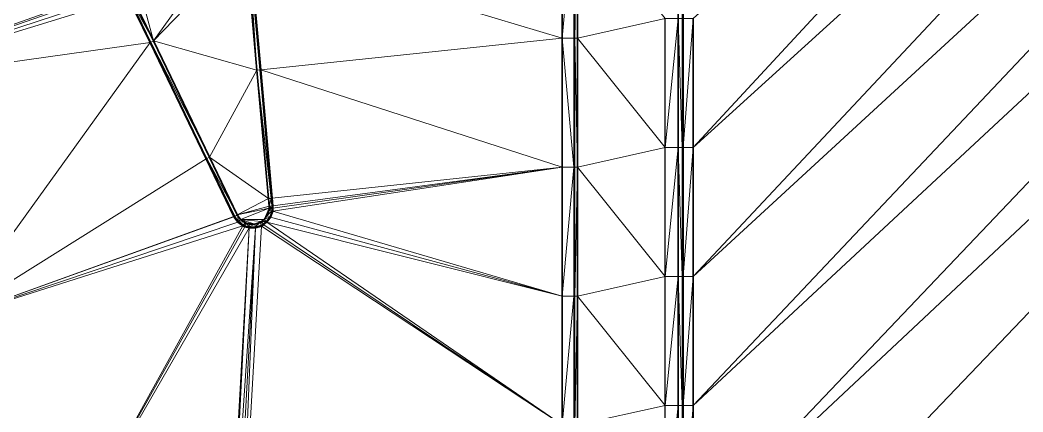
# Model space of a CAD drawing. Header units: metres. Extents: x 246428 to 246884, y 7418966 to 7419490.
# Drawn here: x 246596.78 to 246635.7, y 7419328.41 to 7419343.61 of the extents above; entities that cross this region are included whole.
import ezdxf

# ---------------------------------------------------------------- set-up
doc = ezdxf.new("R2010")
doc.units = ezdxf.units.M
doc.linetypes.add('blank name', pattern=[0])
doc.linetypes.add('HIDDEN', pattern=[9.525, 6.35, -3.175])
doc.layers.add('_12D_UNMAPPED', color=7, linetype='Continuous')
doc.layers.add('BATTER', color=250, linetype='HIDDEN', lineweight=25)
doc.layers.add('MISC_PATHS', color=7, linetype='Continuous', lineweight=35)
for name, color, linetype, lineweight, true_color in [('KERB_BACK', 7, 'Continuous', 35, 0x5fd2ff), ('KERB_LINE', 7, 'Continuous', 18, 0xb9b9b9), ('KERB_LIP', 7, 'Continuous', 35, 0x5fd2ff), ('KERB_TOP', 7, 'Continuous', 18, 0xb9b9b9)]:
    doc.layers.add(name, color=color, linetype=linetype, lineweight=lineweight, true_color=true_color)

msp = doc.modelspace()

# ---------------------------------------------------------------- linework, layer by layer
at = {"layer": '_12D_UNMAPPED', "color": 3, "linetype": 'blank name', "lineweight": 0}
for points in [[(246622.898, 7419323.666, 34.037), (246664.359, 7419367.205, 34.638), (246669.359, 7419367.205, 34.673)], [(246715.767, 7419328.055, 34.725), (246622.898, 7419318.666, 34.002), (246669.359, 7419367.205, 34.673)], [(246659.359, 7419367.205, 34.603), (246622.898, 7419333.666, 34.108), (246654.359, 7419367.205, 34.567)], [(246622.898, 7419333.666, 34.108), (246622.898, 7419338.666, 34.143), (246654.359, 7419367.205, 34.567)], [(246622.898, 7419323.666, 34.037), (246622.898, 7419328.666, 34.072), (246664.359, 7419367.205, 34.638)], [(246622.898, 7419318.666, 34.002), (246622.898, 7419323.666, 34.037), (246669.359, 7419367.205, 34.673)], [(246659.359, 7419367.205, 34.603), (246622.898, 7419328.666, 34.072), (246622.898, 7419333.666, 34.108)], [(246622.898, 7419338.666, 34.143), (246622.898, 7419343.666, 34.178), (246649.359, 7419367.205, 34.532)], [(246622.898, 7419328.666, 34.072), (246659.359, 7419367.205, 34.603), (246664.359, 7419367.205, 34.638)], [(246622.898, 7419338.666, 34.143), (246649.359, 7419367.205, 34.532), (246654.359, 7419367.205, 34.567)], [(246589.758, 7419341.042, 32.779), (246585.415, 7419350.05, 32.631), (246600.981, 7419345.034, 33.084)], [(246605.684, 7419346.533, 33.215), (246617.815, 7419347.908, 33.556), (246617.815, 7419342.908, 33.569)], [(246617.815, 7419342.908, 33.569), (246617.815, 7419347.908, 33.556), (246618.265, 7419347.908, 33.57)], [(246617.815, 7419342.908, 33.569), (246618.265, 7419347.908, 33.57), (246618.265, 7419342.908, 33.583)], [(246618.265, 7419342.908, 33.583), (246618.265, 7419347.908, 33.57), (246618.305, 7419342.908, 33.733)], [(246618.265, 7419347.908, 33.57), (246618.305, 7419347.908, 33.72), (246618.305, 7419342.908, 33.733)], [(246618.305, 7419342.908, 33.733), (246618.305, 7419347.908, 33.72), (246618.415, 7419347.908, 33.72)], [(246618.305, 7419342.908, 33.733), (246618.415, 7419347.908, 33.72), (246618.415, 7419342.908, 33.733)], [(246618.415, 7419347.908, 33.72), (246621.817, 7419343.666, 34.323), (246618.415, 7419342.908, 33.733)], [(246601.317, 7419345.161, 33.243), (246604.891, 7419346.885, 33.34), (246601.957, 7419342.798, 33.266)], [(246604.891, 7419346.885, 33.34), (246605.534, 7419346.519, 33.365), (246601.957, 7419342.798, 33.266)], [(246605.534, 7419346.519, 33.365), (246605.969, 7419341.665, 33.391), (246601.957, 7419342.798, 33.266)], [(246605.644, 7419346.529, 33.365), (246605.969, 7419341.665, 33.391), (246605.534, 7419346.519, 33.365)], [(246605.684, 7419346.533, 33.215), (246606.079, 7419341.675, 33.391), (246605.644, 7419346.529, 33.365)], [(246606.079, 7419341.675, 33.391), (246605.969, 7419341.665, 33.391), (246605.644, 7419346.529, 33.365)], [(246606.118, 7419341.679, 33.241), (246605.684, 7419346.533, 33.215), (246617.815, 7419342.908, 33.569)], [(246606.118, 7419341.679, 33.241), (246606.079, 7419341.675, 33.391), (246605.684, 7419346.533, 33.215)], [(246601.317, 7419345.161, 33.243), (246601.957, 7419342.798, 33.266), (246601.107, 7419344.56, 33.237)], [(246600.935, 7419344.919, 33.084), (246589.758, 7419341.042, 32.779), (246600.981, 7419345.034, 33.084)], [(246600.914, 7419344.704, 33.086), (246589.758, 7419341.042, 32.779), (246600.935, 7419344.919, 33.084)], [(246600.972, 7419344.495, 33.087), (246589.758, 7419341.042, 32.779), (246600.914, 7419344.704, 33.086)], [(246601.821, 7419342.733, 33.116), (246589.758, 7419341.042, 32.779), (246600.972, 7419344.495, 33.087)], [(246600.972, 7419344.495, 33.087), (246589.758, 7419341.042, 32.779), (246600.972, 7419344.495, 33.087)], [(246601.858, 7419342.75, 33.266), (246600.972, 7419344.495, 33.087), (246601.008, 7419344.513, 33.237)], [(246601.821, 7419342.733, 33.116), (246600.972, 7419344.495, 33.087), (246601.858, 7419342.75, 33.266)], [(246601.957, 7419342.798, 33.266), (246601.008, 7419344.513, 33.237), (246601.107, 7419344.56, 33.237)], [(246601.858, 7419342.75, 33.266), (246601.008, 7419344.513, 33.237), (246601.957, 7419342.798, 33.266)], [(246621.817, 7419343.666, 34.323), (246621.817, 7419338.666, 34.288), (246618.415, 7419342.908, 33.733)], [(246622.317, 7419338.666, 34.293), (246621.817, 7419338.666, 34.288), (246622.317, 7419343.666, 34.328)], [(246622.317, 7419343.666, 34.328), (246621.817, 7419338.666, 34.288), (246621.817, 7419343.666, 34.323)], [(246622.477, 7419338.666, 34.293), (246622.317, 7419338.666, 34.293), (246622.317, 7419343.666, 34.328)], [(246622.477, 7419343.666, 34.328), (246622.477, 7419338.666, 34.293), (246622.317, 7419343.666, 34.328)], [(246622.517, 7419338.666, 34.143), (246622.477, 7419338.666, 34.293), (246622.517, 7419343.666, 34.178)], [(246622.517, 7419343.666, 34.178), (246622.477, 7419338.666, 34.293), (246622.477, 7419343.666, 34.328)], [(246622.898, 7419343.666, 34.178), (246622.898, 7419338.666, 34.143), (246622.517, 7419338.666, 34.143)], [(246622.898, 7419343.666, 34.178), (246622.517, 7419338.666, 34.143), (246622.517, 7419343.666, 34.178)], [(246594.102, 7419332.035, 32.926), (246589.758, 7419341.042, 32.779), (246601.821, 7419342.733, 33.116)], [(246603.993, 7419338.229, 33.19), (246594.102, 7419332.035, 32.926), (246601.821, 7419342.733, 33.116)], [(246604.029, 7419338.247, 33.34), (246601.821, 7419342.733, 33.116), (246601.858, 7419342.75, 33.266)], [(246604.029, 7419338.247, 33.34), (246603.993, 7419338.229, 33.19), (246601.821, 7419342.733, 33.116)], [(246604.128, 7419338.295, 33.34), (246601.858, 7419342.75, 33.266), (246601.957, 7419342.798, 33.266)], [(246604.128, 7419338.295, 33.34), (246604.029, 7419338.247, 33.34), (246601.858, 7419342.75, 33.266)], [(246605.969, 7419341.665, 33.391), (246604.128, 7419338.295, 33.34), (246601.957, 7419342.798, 33.266)], [(246617.815, 7419337.908, 33.583), (246606.118, 7419341.679, 33.241), (246617.815, 7419342.908, 33.569)], [(246618.265, 7419337.908, 33.597), (246617.815, 7419337.908, 33.583), (246617.815, 7419342.908, 33.569)], [(246618.265, 7419337.908, 33.597), (246617.815, 7419342.908, 33.569), (246618.265, 7419342.908, 33.583)], [(246618.265, 7419337.908, 33.597), (246618.265, 7419342.908, 33.583), (246618.305, 7419342.908, 33.733)], [(246618.305, 7419337.908, 33.747), (246618.265, 7419337.908, 33.597), (246618.305, 7419342.908, 33.733)], [(246618.415, 7419337.908, 33.747), (246618.305, 7419337.908, 33.747), (246618.305, 7419342.908, 33.733)], [(246618.415, 7419337.908, 33.747), (246618.305, 7419342.908, 33.733), (246618.415, 7419342.908, 33.733)], [(246621.817, 7419338.666, 34.288), (246618.415, 7419337.908, 33.747), (246618.415, 7419342.908, 33.733)], [(246605.969, 7419341.665, 33.391), (246606.415, 7419336.685, 33.417), (246604.128, 7419338.295, 33.34)], [(246605.969, 7419341.665, 33.391), (246606.079, 7419341.675, 33.391), (246606.524, 7419336.695, 33.417)], [(246605.969, 7419341.665, 33.391), (246606.524, 7419336.695, 33.417), (246606.415, 7419336.685, 33.417)], [(246606.079, 7419341.675, 33.391), (246606.118, 7419341.679, 33.241), (246606.564, 7419336.699, 33.267)], [(246606.079, 7419341.675, 33.391), (246606.564, 7419336.699, 33.267), (246606.524, 7419336.695, 33.417)], [(246606.564, 7419336.699, 33.267), (246606.118, 7419341.679, 33.241), (246617.815, 7419337.908, 33.583)], [(246621.817, 7419338.666, 34.288), (246621.817, 7419333.666, 34.253), (246618.415, 7419337.908, 33.747)], [(246622.317, 7419338.666, 34.293), (246621.817, 7419333.666, 34.253), (246621.817, 7419338.666, 34.288)], [(246622.317, 7419338.666, 34.293), (246622.317, 7419333.666, 34.258), (246621.817, 7419333.666, 34.253)], [(246622.477, 7419338.666, 34.293), (246622.477, 7419333.666, 34.258), (246622.317, 7419338.666, 34.293)], [(246622.477, 7419333.666, 34.258), (246622.317, 7419333.666, 34.258), (246622.317, 7419338.666, 34.293)], [(246622.517, 7419338.666, 34.143), (246622.477, 7419333.666, 34.258), (246622.477, 7419338.666, 34.293)], [(246622.517, 7419338.666, 34.143), (246622.517, 7419333.666, 34.108), (246622.477, 7419333.666, 34.258)], [(246622.898, 7419338.666, 34.143), (246622.517, 7419333.666, 34.108), (246622.517, 7419338.666, 34.143)], [(246622.898, 7419338.666, 34.143), (246622.898, 7419333.666, 34.108), (246622.517, 7419333.666, 34.108)], [(246605.073, 7419335.991, 33.227), (246594.102, 7419332.035, 32.926), (246603.993, 7419338.229, 33.19)], [(246605.109, 7419336.008, 33.377), (246603.993, 7419338.229, 33.19), (246604.029, 7419338.247, 33.34)], [(246605.073, 7419335.991, 33.227), (246603.993, 7419338.229, 33.19), (246605.109, 7419336.008, 33.377)], [(246605.208, 7419336.056, 33.377), (246604.029, 7419338.247, 33.34), (246604.128, 7419338.295, 33.34)], [(246605.109, 7419336.008, 33.377), (246604.029, 7419338.247, 33.34), (246605.208, 7419336.056, 33.377)], [(246606.415, 7419336.685, 33.417), (246605.208, 7419336.056, 33.377), (246604.128, 7419338.295, 33.34)], [(246606.59, 7419336.41, 33.269), (246606.564, 7419336.699, 33.267), (246617.815, 7419337.908, 33.583)], [(246606.581, 7419336.2, 33.268), (246617.815, 7419337.908, 33.583), (246617.815, 7419332.908, 33.597)], [(246606.581, 7419336.2, 33.268), (246606.593, 7419336.315, 33.269), (246617.815, 7419337.908, 33.583)], [(246606.593, 7419336.315, 33.269), (246606.59, 7419336.41, 33.269), (246617.815, 7419337.908, 33.583)], [(246617.815, 7419332.908, 33.597), (246617.815, 7419337.908, 33.583), (246618.265, 7419337.908, 33.597)], [(246617.815, 7419332.908, 33.597), (246618.265, 7419337.908, 33.597), (246618.265, 7419332.908, 33.611)], [(246618.265, 7419332.908, 33.611), (246618.265, 7419337.908, 33.597), (246618.305, 7419332.908, 33.761)], [(246618.265, 7419337.908, 33.597), (246618.305, 7419337.908, 33.747), (246618.305, 7419332.908, 33.761)], [(246618.305, 7419332.908, 33.761), (246618.305, 7419337.908, 33.747), (246618.415, 7419337.908, 33.747)], [(246618.305, 7419332.908, 33.761), (246618.415, 7419337.908, 33.747), (246618.415, 7419332.908, 33.761)], [(246618.415, 7419337.908, 33.747), (246621.817, 7419333.666, 34.253), (246618.415, 7419332.908, 33.761)], [(246606.415, 7419336.685, 33.417), (246606.441, 7419336.397, 33.419), (246605.208, 7419336.056, 33.377)], [(246606.415, 7419336.685, 33.417), (246606.524, 7419336.695, 33.417), (246606.441, 7419336.397, 33.419)], [(246606.524, 7419336.695, 33.417), (246606.55, 7419336.406, 33.419), (246606.441, 7419336.397, 33.419)], [(246606.524, 7419336.695, 33.417), (246606.564, 7419336.699, 33.267), (246606.55, 7419336.406, 33.419)], [(246606.564, 7419336.699, 33.267), (246606.59, 7419336.41, 33.269), (246606.55, 7419336.406, 33.419)], [(246606.441, 7419336.397, 33.419), (246606.443, 7419336.32, 33.419), (246605.208, 7419336.056, 33.377)], [(246606.443, 7419336.32, 33.419), (246605.332, 7419335.881, 33.383), (246605.208, 7419336.056, 33.377)], [(246606.443, 7419336.32, 33.419), (246606.247, 7419335.873, 33.412), (246605.332, 7419335.881, 33.383)], [(246606.443, 7419336.32, 33.419), (246606.434, 7419336.226, 33.418), (246606.247, 7419335.873, 33.412)], [(246606.434, 7419336.226, 33.418), (246606.368, 7419336.035, 33.415), (246606.247, 7419335.873, 33.412)], [(246606.434, 7419336.226, 33.418), (246606.542, 7419336.207, 33.418), (246606.368, 7419336.035, 33.415)], [(246606.542, 7419336.207, 33.418), (246606.465, 7419335.984, 33.415), (246606.368, 7419336.035, 33.415)], [(246606.443, 7419336.32, 33.419), (246606.553, 7419336.316, 33.419), (246606.434, 7419336.226, 33.418)], [(246606.553, 7419336.316, 33.419), (246606.542, 7419336.207, 33.418), (246606.434, 7419336.226, 33.418)], [(246606.55, 7419336.406, 33.419), (246606.553, 7419336.316, 33.419), (246606.441, 7419336.397, 33.419)], [(246606.441, 7419336.397, 33.419), (246606.553, 7419336.316, 33.419), (246606.443, 7419336.32, 33.419)], [(246606.542, 7419336.207, 33.418), (246606.501, 7419335.965, 33.265), (246606.465, 7419335.984, 33.415)], [(246606.581, 7419336.2, 33.268), (246606.501, 7419335.965, 33.265), (246606.542, 7419336.207, 33.418)], [(246606.501, 7419335.965, 33.265), (246606.581, 7419336.2, 33.268), (246617.815, 7419332.908, 33.597)], [(246606.553, 7419336.316, 33.419), (246606.581, 7419336.2, 33.268), (246606.542, 7419336.207, 33.418)], [(246606.55, 7419336.406, 33.419), (246606.59, 7419336.41, 33.269), (246606.553, 7419336.316, 33.419)], [(246606.59, 7419336.41, 33.269), (246606.593, 7419336.315, 33.269), (246606.553, 7419336.316, 33.419)], [(246606.593, 7419336.315, 33.269), (246606.581, 7419336.2, 33.268), (246606.553, 7419336.316, 33.419)], [(246605.079, 7419335.978, 33.227), (246594.102, 7419332.035, 32.926), (246605.073, 7419335.991, 33.227)], [(246605.225, 7419335.776, 33.233), (246594.102, 7419332.035, 32.926), (246605.079, 7419335.978, 33.227)], [(246605.426, 7419335.628, 33.238), (246594.102, 7419332.035, 32.926), (246605.225, 7419335.776, 33.233)], [(246605.079, 7419335.978, 33.227), (246605.073, 7419335.991, 33.227), (246605.109, 7419336.008, 33.377)], [(246605.115, 7419335.996, 33.377), (246605.079, 7419335.978, 33.227), (246605.109, 7419336.008, 33.377)], [(246605.253, 7419335.804, 33.383), (246605.079, 7419335.978, 33.227), (246605.115, 7419335.996, 33.377)], [(246605.225, 7419335.776, 33.233), (246605.079, 7419335.978, 33.227), (246605.253, 7419335.804, 33.383)], [(246605.213, 7419336.045, 33.377), (246605.109, 7419336.008, 33.377), (246605.208, 7419336.056, 33.377)], [(246605.115, 7419335.996, 33.377), (246605.109, 7419336.008, 33.377), (246605.213, 7419336.045, 33.377)], [(246605.253, 7419335.804, 33.383), (246605.115, 7419335.996, 33.377), (246605.213, 7419336.045, 33.377)], [(246605.332, 7419335.881, 33.383), (246605.213, 7419336.045, 33.377), (246605.208, 7419336.056, 33.377)], [(246605.332, 7419335.881, 33.383), (246605.253, 7419335.804, 33.383), (246605.213, 7419336.045, 33.377)], [(246605.426, 7419335.628, 33.238), (246605.225, 7419335.776, 33.233), (246605.253, 7419335.804, 33.383)], [(246605.495, 7419335.761, 33.388), (246605.253, 7419335.804, 33.383), (246605.332, 7419335.881, 33.383)], [(246605.444, 7419335.664, 33.388), (246605.426, 7419335.628, 33.238), (246605.253, 7419335.804, 33.383)], [(246605.444, 7419335.664, 33.388), (246605.253, 7419335.804, 33.383), (246605.495, 7419335.761, 33.388)], [(246605.889, 7419335.696, 33.401), (246605.495, 7419335.761, 33.388), (246605.332, 7419335.881, 33.383)], [(246606.15, 7419335.795, 33.411), (246605.889, 7419335.696, 33.401), (246605.332, 7419335.881, 33.383)], [(246606.247, 7419335.873, 33.412), (246606.15, 7419335.795, 33.411), (246605.332, 7419335.881, 33.383)], [(246605.551, 7419335.735, 33.39), (246605.444, 7419335.664, 33.388), (246605.495, 7419335.761, 33.388)], [(246605.51, 7419335.633, 33.39), (246605.444, 7419335.664, 33.388), (246605.551, 7419335.735, 33.39)], [(246605.686, 7419335.697, 33.395), (246605.551, 7419335.735, 33.39), (246605.495, 7419335.761, 33.388)], [(246605.889, 7419335.696, 33.401), (246605.686, 7419335.697, 33.395), (246605.495, 7419335.761, 33.388)], [(246605.668, 7419335.589, 33.395), (246605.51, 7419335.633, 33.39), (246605.551, 7419335.735, 33.39)], [(246605.686, 7419335.697, 33.395), (246605.668, 7419335.589, 33.395), (246605.551, 7419335.735, 33.39)], [(246606.15, 7419335.795, 33.411), (246606.082, 7419335.756, 33.408), (246605.889, 7419335.696, 33.401)], [(246606.082, 7419335.756, 33.408), (246605.905, 7419335.587, 33.401), (246605.889, 7419335.696, 33.401)], [(246606.131, 7419335.657, 33.408), (246605.905, 7419335.587, 33.401), (246606.082, 7419335.756, 33.408)], [(246606.15, 7419335.795, 33.411), (246606.21, 7419335.703, 33.411), (246606.082, 7419335.756, 33.408)], [(246606.21, 7419335.703, 33.411), (246606.131, 7419335.657, 33.408), (246606.082, 7419335.756, 33.408)], [(246606.247, 7419335.873, 33.412), (246606.324, 7419335.794, 33.412), (246606.15, 7419335.795, 33.411)], [(246606.324, 7419335.794, 33.412), (246606.21, 7419335.703, 33.411), (246606.15, 7419335.795, 33.411)], [(246606.324, 7419335.794, 33.412), (246606.352, 7419335.766, 33.262), (246606.21, 7419335.703, 33.411)], [(246606.352, 7419335.766, 33.262), (246606.232, 7419335.669, 33.261), (246606.21, 7419335.703, 33.411)], [(246606.232, 7419335.669, 33.261), (246606.352, 7419335.766, 33.262), (246617.815, 7419327.908, 33.61)], [(246606.368, 7419336.035, 33.415), (246606.465, 7419335.984, 33.415), (246606.247, 7419335.873, 33.412)], [(246606.465, 7419335.984, 33.415), (246606.324, 7419335.794, 33.412), (246606.247, 7419335.873, 33.412)], [(246606.465, 7419335.984, 33.415), (246606.501, 7419335.965, 33.265), (246606.324, 7419335.794, 33.412)], [(246606.501, 7419335.965, 33.265), (246606.352, 7419335.766, 33.262), (246606.324, 7419335.794, 33.412)], [(246606.352, 7419335.766, 33.262), (246606.501, 7419335.965, 33.265), (246617.815, 7419332.908, 33.597)], [(246606.352, 7419335.766, 33.262), (246617.815, 7419332.908, 33.597), (246617.815, 7419327.908, 33.61)], [(246598.446, 7419323.028, 33.074), (246594.102, 7419332.035, 32.926), (246605.426, 7419335.628, 33.238)], [(246605.495, 7419335.596, 33.24), (246598.446, 7419323.028, 33.074), (246605.426, 7419335.628, 33.238)], [(246605.662, 7419335.549, 33.245), (246598.446, 7419323.028, 33.074), (246605.495, 7419335.596, 33.24)], [(246604.848, 7419321.008, 33.261), (246598.446, 7419323.028, 33.074), (246605.662, 7419335.549, 33.245)], [(246604.925, 7419321.014, 33.263), (246604.848, 7419321.008, 33.261), (246605.662, 7419335.549, 33.245)], [(246605.911, 7419335.547, 33.251), (246604.925, 7419321.014, 33.263), (246605.662, 7419335.549, 33.245)], [(246605.123, 7419320.992, 33.269), (246604.925, 7419321.014, 33.263), (246605.911, 7419335.547, 33.251)], [(246605.308, 7419320.918, 33.274), (246605.123, 7419320.992, 33.269), (246605.911, 7419335.547, 33.251)], [(246606.148, 7419335.622, 33.258), (246605.308, 7419320.918, 33.274), (246605.911, 7419335.547, 33.251)], [(246605.308, 7419320.918, 33.274), (246606.148, 7419335.622, 33.258), (246617.815, 7419327.908, 33.61)], [(246605.51, 7419335.633, 33.39), (246605.426, 7419335.628, 33.238), (246605.444, 7419335.664, 33.388)], [(246605.495, 7419335.596, 33.24), (246605.426, 7419335.628, 33.238), (246605.51, 7419335.633, 33.39)], [(246605.662, 7419335.549, 33.245), (246605.495, 7419335.596, 33.24), (246605.51, 7419335.633, 33.39)], [(246605.668, 7419335.589, 33.395), (246605.662, 7419335.549, 33.245), (246605.51, 7419335.633, 33.39)], [(246605.905, 7419335.587, 33.401), (246605.662, 7419335.549, 33.245), (246605.668, 7419335.589, 33.395)], [(246605.911, 7419335.547, 33.251), (246605.662, 7419335.549, 33.245), (246605.905, 7419335.587, 33.401)], [(246605.889, 7419335.696, 33.401), (246605.668, 7419335.589, 33.395), (246605.686, 7419335.697, 33.395)], [(246605.905, 7419335.587, 33.401), (246605.668, 7419335.589, 33.395), (246605.889, 7419335.696, 33.401)], [(246606.131, 7419335.657, 33.408), (246605.911, 7419335.547, 33.251), (246605.905, 7419335.587, 33.401)], [(246606.148, 7419335.622, 33.258), (246605.911, 7419335.547, 33.251), (246606.131, 7419335.657, 33.408)], [(246606.21, 7419335.703, 33.411), (246606.232, 7419335.669, 33.261), (246606.131, 7419335.657, 33.408)], [(246606.232, 7419335.669, 33.261), (246606.148, 7419335.622, 33.258), (246606.131, 7419335.657, 33.408)], [(246606.148, 7419335.622, 33.258), (246606.232, 7419335.669, 33.261), (246617.815, 7419327.908, 33.61)], [(246621.817, 7419333.666, 34.253), (246621.817, 7419328.666, 34.217), (246618.415, 7419332.908, 33.761)], [(246622.317, 7419333.666, 34.258), (246622.317, 7419328.666, 34.222), (246621.817, 7419328.666, 34.217)], [(246622.317, 7419333.666, 34.258), (246621.817, 7419328.666, 34.217), (246621.817, 7419333.666, 34.253)], [(246622.477, 7419333.666, 34.258), (246622.477, 7419328.666, 34.222), (246622.317, 7419333.666, 34.258)], [(246622.477, 7419328.666, 34.222), (246622.317, 7419328.666, 34.222), (246622.317, 7419333.666, 34.258)], [(246622.517, 7419333.666, 34.108), (246622.517, 7419328.666, 34.072), (246622.477, 7419328.666, 34.222)], [(246622.517, 7419333.666, 34.108), (246622.477, 7419328.666, 34.222), (246622.477, 7419333.666, 34.258)], [(246622.898, 7419333.666, 34.108), (246622.898, 7419328.666, 34.072), (246622.517, 7419328.666, 34.072)], [(246622.898, 7419333.666, 34.108), (246622.517, 7419328.666, 34.072), (246622.517, 7419333.666, 34.108)], [(246617.815, 7419327.908, 33.61), (246617.815, 7419332.908, 33.597), (246618.265, 7419332.908, 33.611)], [(246617.815, 7419327.908, 33.61), (246618.265, 7419332.908, 33.611), (246618.265, 7419327.908, 33.624)], [(246618.265, 7419327.908, 33.624), (246618.265, 7419332.908, 33.611), (246618.305, 7419327.908, 33.774)], [(246618.265, 7419332.908, 33.611), (246618.305, 7419332.908, 33.761), (246618.305, 7419327.908, 33.774)], [(246618.305, 7419327.908, 33.774), (246618.305, 7419332.908, 33.761), (246618.415, 7419332.908, 33.761)], [(246618.305, 7419327.908, 33.774), (246618.415, 7419332.908, 33.761), (246618.415, 7419327.908, 33.774)], [(246618.415, 7419332.908, 33.761), (246621.817, 7419328.666, 34.217), (246618.415, 7419327.908, 33.774)], [(246598.446, 7419323.028, 33.074), (246592.895, 7419318.116, 32.783), (246594.102, 7419332.035, 32.926)], [(246621.817, 7419328.666, 34.217), (246621.817, 7419323.666, 34.182), (246618.415, 7419327.908, 33.774)], [(246622.317, 7419323.666, 34.187), (246621.817, 7419323.666, 34.182), (246622.317, 7419328.666, 34.222)], [(246622.317, 7419328.666, 34.222), (246621.817, 7419323.666, 34.182), (246621.817, 7419328.666, 34.217)], [(246622.477, 7419323.666, 34.187), (246622.317, 7419323.666, 34.187), (246622.317, 7419328.666, 34.222)], [(246622.477, 7419328.666, 34.222), (246622.477, 7419323.666, 34.187), (246622.317, 7419328.666, 34.222)], [(246622.517, 7419323.666, 34.037), (246622.477, 7419323.666, 34.187), (246622.517, 7419328.666, 34.072)], [(246622.517, 7419328.666, 34.072), (246622.477, 7419323.666, 34.187), (246622.477, 7419328.666, 34.222)], [(246622.898, 7419328.666, 34.072), (246622.898, 7419323.666, 34.037), (246622.517, 7419323.666, 34.037)], [(246622.898, 7419328.666, 34.072), (246622.517, 7419323.666, 34.037), (246622.517, 7419328.666, 34.072)]]:
    msp.add_3dface(points, dxfattribs=at)
at = {"layer": 'BATTER'}
msp.add_polyline3d([(246621.817, 7419323.666, 34.182), (246621.817, 7419328.666, 34.217), (246621.817, 7419333.666, 34.253), (246621.817, 7419338.666, 34.288), (246621.817, 7419343.666, 34.323)], dxfattribs=at)
at = {"layer": 'KERB_BACK'}
for points in [[(246622.317, 7419323.666, 34.187), (246622.317, 7419328.666, 34.222), (246622.317, 7419333.666, 34.258), (246622.317, 7419338.666, 34.293), (246622.317, 7419343.666, 34.328), (246622.317, 7419348.666, 34.364), (246622.317, 7419353.666, 34.399), (246622.317, 7419358.666, 34.434), (246622.317, 7419359.904, 34.443), (246622.317, 7419359.904, 34.443), (246622.317, 7419360.904, 34.3), (246622.317, 7419360.904, 34.3), (246622.317, 7419362.904, 34.314), (246622.317, 7419362.904, 34.314), (246622.317, 7419363.666, 34.434), (246622.317, 7419363.904, 34.471), (246622.317, 7419363.904, 34.471), (246622.317, 7419367.205, 34.495)], [(246618.415, 7419347.908, 33.72), (246618.415, 7419342.908, 33.733), (246618.415, 7419337.908, 33.747), (246618.415, 7419332.908, 33.761), (246618.415, 7419327.908, 33.774)], [(246605.534, 7419346.519, 33.365), (246605.969, 7419341.665, 33.391), (246606.415, 7419336.685, 33.417), (246606.441, 7419336.397, 33.419), (246606.443, 7419336.32, 33.419), (246606.434, 7419336.226, 33.418), (246606.368, 7419336.035, 33.415), (246606.247, 7419335.873, 33.412), (246606.15, 7419335.795, 33.411), (246606.082, 7419335.756, 33.408), (246605.889, 7419335.696, 33.401), (246605.686, 7419335.697, 33.395), (246605.551, 7419335.735, 33.39), (246605.495, 7419335.761, 33.388), (246605.332, 7419335.881, 33.383), (246605.213, 7419336.045, 33.377), (246605.208, 7419336.056, 33.377), (246604.128, 7419338.295, 33.34), (246601.957, 7419342.798, 33.266), (246601.107, 7419344.56, 33.237)], [(246622.517, 7419323.666, 34.037), (246622.517, 7419328.666, 34.072), (246622.517, 7419333.666, 34.108), (246622.517, 7419338.666, 34.143), (246622.517, 7419343.666, 34.178)]]:
    msp.add_polyline3d(points, dxfattribs=at)
at = {"layer": 'KERB_LINE'}
for points in [[(246622.517, 7419323.666, 34.037), (246622.517, 7419328.666, 34.072), (246622.517, 7419333.666, 34.108), (246622.517, 7419338.666, 34.143), (246622.517, 7419343.666, 34.178), (246622.517, 7419348.666, 34.214), (246622.517, 7419353.666, 34.249), (246622.517, 7419358.666, 34.284), (246622.517, 7419359.904, 34.293), (246622.517, 7419359.904, 34.293), (246622.517, 7419360.904, 34.3), (246622.517, 7419360.904, 34.3), (246622.517, 7419362.904, 34.314), (246622.517, 7419362.904, 34.314), (246622.517, 7419363.666, 34.32), (246622.517, 7419363.904, 34.321), (246622.517, 7419363.904, 34.321), (246622.517, 7419367.205, 34.345)], [(246618.265, 7419347.908, 33.57), (246618.265, 7419342.908, 33.583), (246618.265, 7419337.908, 33.597), (246618.265, 7419332.908, 33.611), (246618.265, 7419327.908, 33.624)], [(246605.684, 7419346.533, 33.215), (246606.118, 7419341.679, 33.241), (246606.564, 7419336.699, 33.267), (246606.59, 7419336.41, 33.269), (246606.593, 7419336.315, 33.269), (246606.581, 7419336.2, 33.268), (246606.501, 7419335.965, 33.265), (246606.352, 7419335.766, 33.262), (246606.232, 7419335.669, 33.261), (246606.148, 7419335.622, 33.258), (246605.911, 7419335.547, 33.251), (246605.662, 7419335.549, 33.245), (246605.495, 7419335.596, 33.24), (246605.426, 7419335.628, 33.238), (246605.225, 7419335.776, 33.233), (246605.079, 7419335.978, 33.227), (246605.073, 7419335.991, 33.227), (246603.993, 7419338.229, 33.19), (246601.821, 7419342.733, 33.116), (246600.972, 7419344.495, 33.087)], [(246622.898, 7419323.666, 34.037), (246622.898, 7419328.666, 34.072), (246622.898, 7419333.666, 34.108), (246622.898, 7419338.666, 34.143), (246622.898, 7419343.666, 34.178)]]:
    msp.add_polyline3d(points, dxfattribs=at)
at = {"layer": 'KERB_LIP'}
for points in [[(246622.517, 7419323.666, 34.037), (246622.517, 7419328.666, 34.072), (246622.517, 7419333.666, 34.108), (246622.517, 7419338.666, 34.143), (246622.517, 7419343.666, 34.178), (246622.517, 7419348.666, 34.214), (246622.517, 7419353.666, 34.249), (246622.517, 7419358.666, 34.284), (246622.517, 7419359.904, 34.293), (246622.517, 7419359.904, 34.293), (246622.517, 7419360.904, 34.3), (246622.517, 7419360.904, 34.3), (246622.517, 7419362.904, 34.314), (246622.517, 7419362.904, 34.314), (246622.517, 7419363.666, 34.32), (246622.517, 7419363.904, 34.321), (246622.517, 7419363.904, 34.321), (246622.517, 7419367.205, 34.345)], [(246617.815, 7419347.908, 33.556), (246617.815, 7419342.908, 33.569), (246617.815, 7419337.908, 33.583), (246617.815, 7419332.908, 33.597), (246617.815, 7419327.908, 33.61)], [(246605.684, 7419346.533, 33.215), (246606.118, 7419341.679, 33.241), (246606.564, 7419336.699, 33.267), (246606.59, 7419336.41, 33.269), (246606.593, 7419336.315, 33.269), (246606.581, 7419336.2, 33.268), (246606.501, 7419335.965, 33.265), (246606.352, 7419335.766, 33.262), (246606.232, 7419335.669, 33.261), (246606.148, 7419335.622, 33.258), (246605.911, 7419335.547, 33.251), (246605.662, 7419335.549, 33.245), (246605.495, 7419335.596, 33.24), (246605.426, 7419335.628, 33.238), (246605.225, 7419335.776, 33.233), (246605.079, 7419335.978, 33.227), (246605.073, 7419335.991, 33.227), (246603.993, 7419338.229, 33.19), (246601.821, 7419342.733, 33.116), (246600.972, 7419344.495, 33.087)]]:
    msp.add_polyline3d(points, dxfattribs=at)
at = {"layer": 'KERB_TOP'}
for points in [[(246622.477, 7419323.666, 34.187), (246622.477, 7419328.666, 34.222), (246622.477, 7419333.666, 34.258), (246622.477, 7419338.666, 34.293), (246622.477, 7419343.666, 34.328), (246622.477, 7419348.666, 34.364), (246622.477, 7419353.666, 34.399), (246622.477, 7419358.666, 34.434), (246622.477, 7419359.904, 34.443), (246622.477, 7419359.904, 34.443), (246622.477, 7419360.904, 34.3), (246622.477, 7419360.904, 34.3), (246622.477, 7419362.904, 34.314), (246622.477, 7419362.904, 34.314), (246622.477, 7419363.666, 34.434), (246622.477, 7419363.904, 34.471), (246622.477, 7419363.904, 34.471), (246622.477, 7419367.205, 34.495)], [(246618.305, 7419347.908, 33.72), (246618.305, 7419342.908, 33.733), (246618.305, 7419337.908, 33.747), (246618.305, 7419332.908, 33.761), (246618.305, 7419327.908, 33.774)], [(246605.644, 7419346.529, 33.365), (246606.079, 7419341.675, 33.391), (246606.524, 7419336.695, 33.417), (246606.55, 7419336.406, 33.419), (246606.553, 7419336.316, 33.419), (246606.542, 7419336.207, 33.418), (246606.465, 7419335.984, 33.415), (246606.324, 7419335.794, 33.412), (246606.21, 7419335.703, 33.411), (246606.131, 7419335.657, 33.408), (246605.905, 7419335.587, 33.401), (246605.668, 7419335.589, 33.395), (246605.51, 7419335.633, 33.39), (246605.444, 7419335.664, 33.388), (246605.253, 7419335.804, 33.383), (246605.115, 7419335.996, 33.377), (246605.109, 7419336.008, 33.377), (246604.029, 7419338.247, 33.34), (246601.858, 7419342.75, 33.266), (246601.008, 7419344.513, 33.237)], [(246622.898, 7419323.666, 34.037), (246622.898, 7419328.666, 34.072), (246622.898, 7419333.666, 34.108), (246622.898, 7419338.666, 34.143), (246622.898, 7419343.666, 34.178)]]:
    msp.add_polyline3d(points, dxfattribs=at)
at = {"layer": 'MISC_PATHS'}
msp.add_polyline3d([(246622.898, 7419323.666, 34.037), (246622.898, 7419328.666, 34.072), (246622.898, 7419333.666, 34.108), (246622.898, 7419338.666, 34.143), (246622.898, 7419343.666, 34.178)], dxfattribs=at)

doc.saveas('drawing.dxf')
